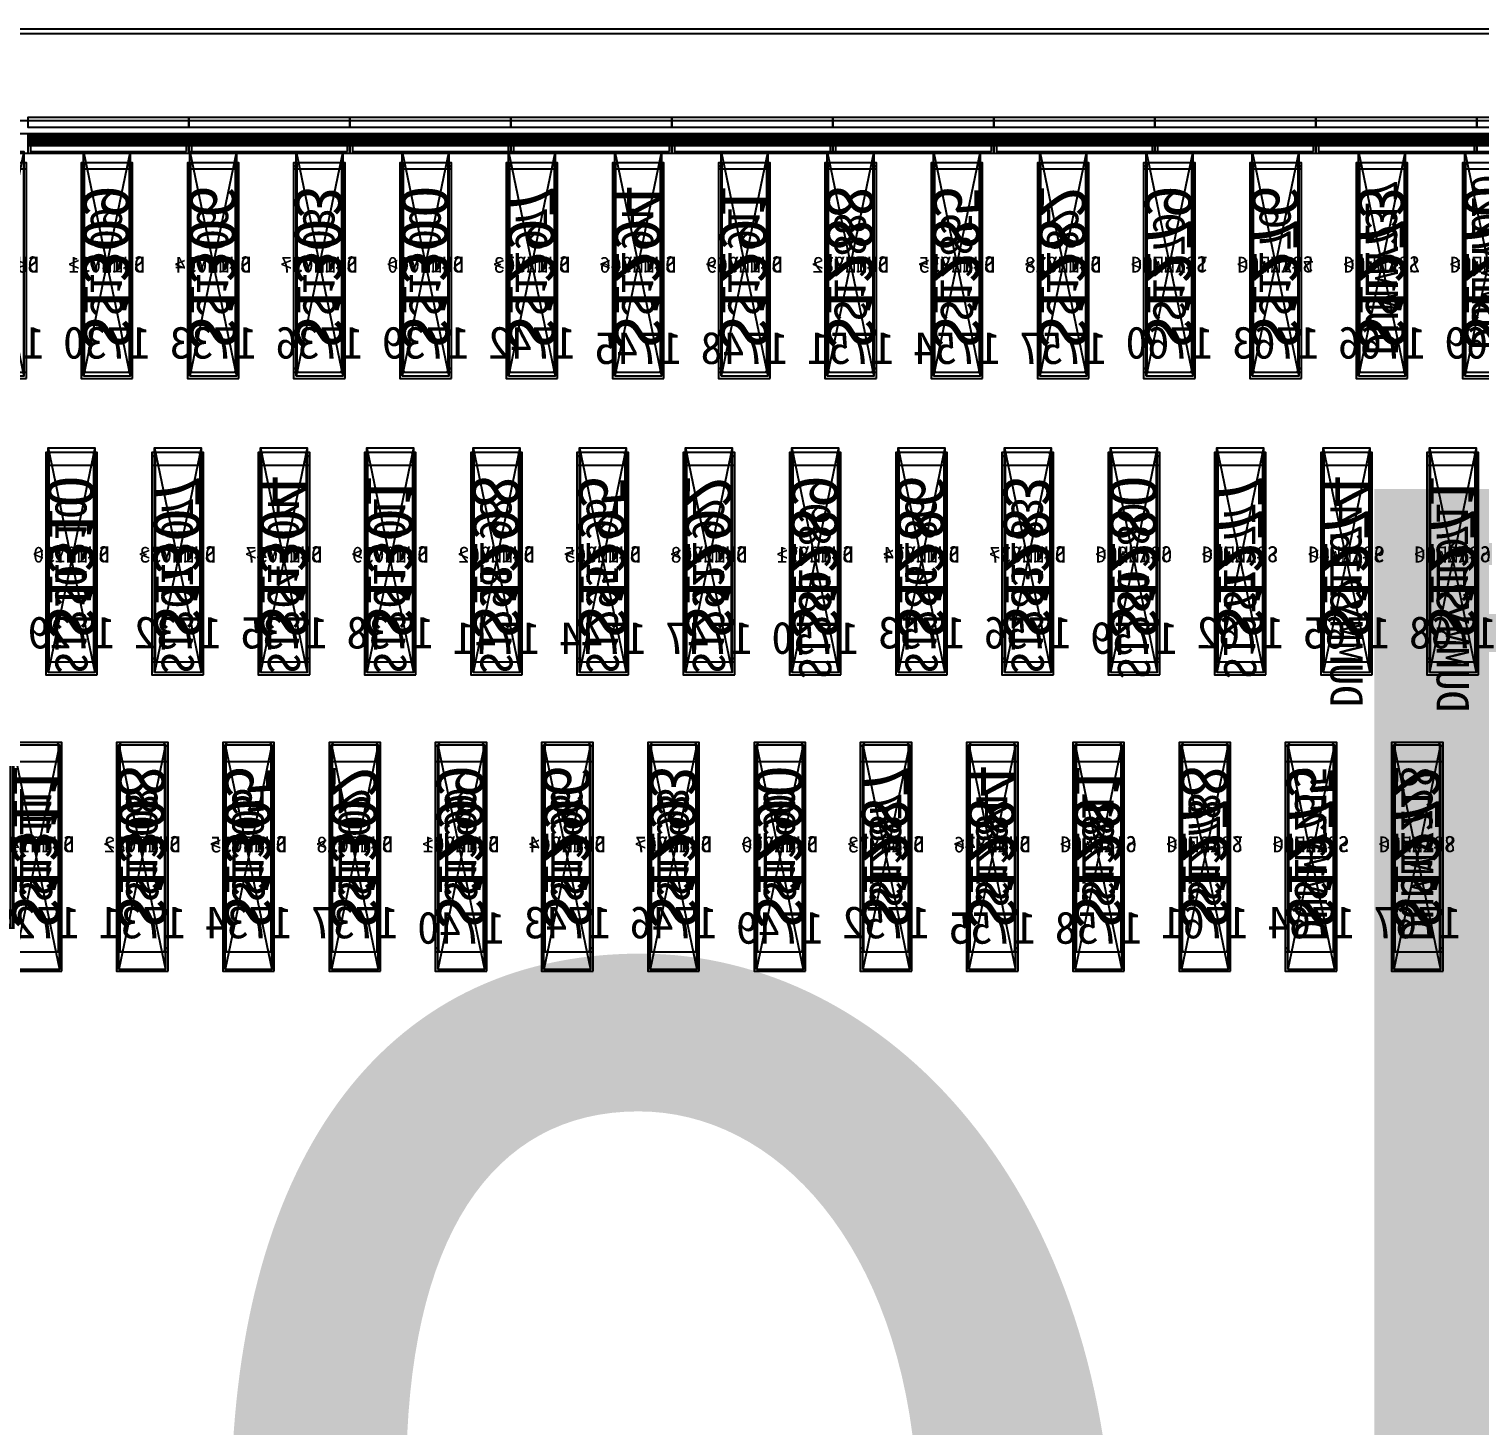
# Model space of a CAD drawing. Header units: millimetres. Extents: x 427 to 2444, y 137 to 817.
# Drawn here: x 1134.2971 to 1134.7475, y 301.2176 to 301.6514 of the extents above; entities that cross this region are included whole.
import ezdxf
from ezdxf.enums import TextEntityAlignment as Align

# ---------------------------------------------------------------- set-up
doc = ezdxf.new("R2010")
doc.units = ezdxf.units.MM
for name, color, linetype in [('L0', 211, 'Continuous'), ('L102', 91, 'Continuous'), ('L114', 213, 'Continuous'), ('L240', 60, 'Continuous'), ('L241', 200, 'Continuous'), ('L242', 51, 'Continuous'), ('L245', 53, 'Continuous'), ('L246', 93, 'Continuous'), ('L247', 13, 'Continuous'), ('L248', 171, 'Continuous'), ('L59', 140, 'Continuous'), ('L63', 4, 'Continuous')]:
    doc.layers.add(name, color=color, linetype=linetype)
doc.styles.add('txt', font='simhei.ttf')

# ---------------------------------------------------------------- blocks, each defined once
blk = doc.blocks.new('HX8394_F_PAD')
at = {"layer": 'L0'}
blk.add_lwpolyline([(-13.86, -0.4025), (-13.86, 0.4025), (13.86, 0.4025), (13.86, -0.4025), (-13.86, -0.4025)], close=True, dxfattribs=at)
at = {"layer": 'L241'}
blk.add_lwpolyline([(-13.9, -0.435), (-13.9, 0.435), (13.9, 0.435), (13.9, -0.435), (-13.9, -0.435)], close=True, dxfattribs=at)
at = {"layer": 'L242'}
for points in [[(0.89, 0.3285), (0.8885, 0.33), (0.8885, 0.392), (0.89, 0.3935), (0.903, 0.3935), (0.9045, 0.392), (0.9045, 0.33), (0.903, 0.3285), (0.89, 0.3285)], [(0.923, 0.3285), (0.9215, 0.33), (0.9215, 0.392), (0.923, 0.3935), (0.936, 0.3935), (0.9375, 0.392), (0.9375, 0.33), (0.936, 0.3285), (0.923, 0.3285)], [(0.956, 0.3285), (0.9545, 0.33), (0.9545, 0.392), (0.956, 0.3935), (0.969, 0.3935), (0.9705, 0.392), (0.9705, 0.33), (0.969, 0.3285), (0.956, 0.3285)], [(0.989, 0.3285), (0.9875, 0.33), (0.9875, 0.392), (0.989, 0.3935), (1.002, 0.3935), (1.0035, 0.392), (1.0035, 0.33), (1.002, 0.3285), (0.989, 0.3285)], [(1.022, 0.3285), (1.0205, 0.33), (1.0205, 0.392), (1.022, 0.3935), (1.035, 0.3935), (1.0365, 0.392), (1.0365, 0.33), (1.035, 0.3285), (1.022, 0.3285)], [(1.055, 0.3285), (1.0535, 0.33), (1.0535, 0.392), (1.055, 0.3935), (1.068, 0.3935), (1.0695, 0.392), (1.0695, 0.33), (1.068, 0.3285), (1.055, 0.3285)], [(1.088, 0.3285), (1.0865, 0.33), (1.0865, 0.392), (1.088, 0.3935), (1.101, 0.3935), (1.1025, 0.392), (1.1025, 0.33), (1.101, 0.3285), (1.088, 0.3285)], [(1.121, 0.3285), (1.1195, 0.33), (1.1195, 0.392), (1.121, 0.3935), (1.134, 0.3935), (1.1355, 0.392), (1.1355, 0.33), (1.134, 0.3285), (1.121, 0.3285)], [(1.154, 0.3285), (1.1525, 0.33), (1.1525, 0.392), (1.154, 0.3935), (1.167, 0.3935), (1.1685, 0.392), (1.1685, 0.33), (1.167, 0.3285), (1.154, 0.3285)], [(1.187, 0.3285), (1.1855, 0.33), (1.1855, 0.392), (1.187, 0.3935), (1.2, 0.3935), (1.2015, 0.392), (1.2015, 0.33), (1.2, 0.3285), (1.187, 0.3285)], [(1.22, 0.3285), (1.2185, 0.33), (1.2185, 0.392), (1.22, 0.3935), (1.233, 0.3935), (1.2345, 0.392), (1.2345, 0.33), (1.233, 0.3285), (1.22, 0.3285)], [(1.253, 0.3285), (1.2515, 0.33), (1.2515, 0.392), (1.253, 0.3935), (1.266, 0.3935), (1.2675, 0.392), (1.2675, 0.33), (1.266, 0.3285), (1.253, 0.3285)], [(1.286, 0.3285), (1.2845, 0.33), (1.2845, 0.392), (1.286, 0.3935), (1.299, 0.3935), (1.3005, 0.392), (1.3005, 0.33), (1.299, 0.3285), (1.286, 0.3285)], [(1.319, 0.3285), (1.3175, 0.33), (1.3175, 0.392), (1.319, 0.3935), (1.332, 0.3935), (1.3335, 0.392), (1.3335, 0.33), (1.332, 0.3285), (1.319, 0.3285)], [(0.901, 0.2385), (0.8995, 0.24), (0.8995, 0.302), (0.901, 0.3035), (0.914, 0.3035), (0.9155, 0.302), (0.9155, 0.24), (0.914, 0.2385), (0.901, 0.2385)], [(0.934, 0.2385), (0.9325, 0.24), (0.9325, 0.302), (0.934, 0.3035), (0.947, 0.3035), (0.9485, 0.302), (0.9485, 0.24), (0.947, 0.2385), (0.934, 0.2385)], [(0.967, 0.2385), (0.9655, 0.24), (0.9655, 0.302), (0.967, 0.3035), (0.98, 0.3035), (0.9815, 0.302), (0.9815, 0.24), (0.98, 0.2385), (0.967, 0.2385)], [(1, 0.2385), (0.9985, 0.24), (0.9985, 0.302), (1, 0.3035), (1.013, 0.3035), (1.0145, 0.302), (1.0145, 0.24), (1.013, 0.2385), (1, 0.2385)], [(1.033, 0.2385), (1.0315, 0.24), (1.0315, 0.302), (1.033, 0.3035), (1.046, 0.3035), (1.0475, 0.302), (1.0475, 0.24), (1.046, 0.2385), (1.033, 0.2385)], [(1.066, 0.2385), (1.0645, 0.24), (1.0645, 0.302), (1.066, 0.3035), (1.079, 0.3035), (1.0805, 0.302), (1.0805, 0.24), (1.079, 0.2385), (1.066, 0.2385)], [(1.099, 0.2385), (1.0975, 0.24), (1.0975, 0.302), (1.099, 0.3035), (1.112, 0.3035), (1.1135, 0.302), (1.1135, 0.24), (1.112, 0.2385), (1.099, 0.2385)], [(1.132, 0.2385), (1.1305, 0.24), (1.1305, 0.302), (1.132, 0.3035), (1.145, 0.3035), (1.1465, 0.302), (1.1465, 0.24), (1.145, 0.2385), (1.132, 0.2385)], [(1.165, 0.2385), (1.1635, 0.24), (1.1635, 0.302), (1.165, 0.3035), (1.178, 0.3035), (1.1795, 0.302), (1.1795, 0.24), (1.178, 0.2385), (1.165, 0.2385)], [(1.198, 0.2385), (1.1965, 0.24), (1.1965, 0.302), (1.198, 0.3035), (1.211, 0.3035), (1.2125, 0.302), (1.2125, 0.24), (1.211, 0.2385), (1.198, 0.2385)], [(1.231, 0.2385), (1.2295, 0.24), (1.2295, 0.302), (1.231, 0.3035), (1.244, 0.3035), (1.2455, 0.302), (1.2455, 0.24), (1.244, 0.2385), (1.231, 0.2385)], [(1.264, 0.2385), (1.2625, 0.24), (1.2625, 0.302), (1.264, 0.3035), (1.277, 0.3035), (1.2785, 0.302), (1.2785, 0.24), (1.277, 0.2385), (1.264, 0.2385)], [(1.297, 0.2385), (1.2955, 0.24), (1.2955, 0.302), (1.297, 0.3035), (1.31, 0.3035), (1.3115, 0.302), (1.3115, 0.24), (1.31, 0.2385), (1.297, 0.2385)], [(1.33, 0.2385), (1.3285, 0.24), (1.3285, 0.302), (1.33, 0.3035), (1.343, 0.3035), (1.3445, 0.302), (1.3445, 0.24), (1.343, 0.2385), (1.33, 0.2385)], [(0.912, 0.1485), (0.9105, 0.15), (0.9105, 0.212), (0.912, 0.2135), (0.925, 0.2135), (0.9265, 0.212), (0.9265, 0.15), (0.925, 0.1485), (0.912, 0.1485)], [(0.945, 0.1485), (0.9435, 0.15), (0.9435, 0.212), (0.945, 0.2135), (0.958, 0.2135), (0.9595, 0.212), (0.9595, 0.15), (0.958, 0.1485), (0.945, 0.1485)], [(0.978, 0.1485), (0.9765, 0.15), (0.9765, 0.212), (0.978, 0.2135), (0.991, 0.2135), (0.9925, 0.212), (0.9925, 0.15), (0.991, 0.1485), (0.978, 0.1485)], [(1.011, 0.1485), (1.0095, 0.15), (1.0095, 0.212), (1.011, 0.2135), (1.024, 0.2135), (1.0255, 0.212), (1.0255, 0.15), (1.024, 0.1485), (1.011, 0.1485)], [(1.044, 0.1485), (1.0425, 0.15), (1.0425, 0.212), (1.044, 0.2135), (1.057, 0.2135), (1.0585, 0.212), (1.0585, 0.15), (1.057, 0.1485), (1.044, 0.1485)], [(1.077, 0.1485), (1.0755, 0.15), (1.0755, 0.212), (1.077, 0.2135), (1.09, 0.2135), (1.0915, 0.212), (1.0915, 0.15), (1.09, 0.1485), (1.077, 0.1485)], [(1.11, 0.1485), (1.1085, 0.15), (1.1085, 0.212), (1.11, 0.2135), (1.123, 0.2135), (1.1245, 0.212), (1.1245, 0.15), (1.123, 0.1485), (1.11, 0.1485)], [(1.143, 0.1485), (1.1415, 0.15), (1.1415, 0.212), (1.143, 0.2135), (1.156, 0.2135), (1.1575, 0.212), (1.1575, 0.15), (1.156, 0.1485), (1.143, 0.1485)], [(1.176, 0.1485), (1.1745, 0.15), (1.1745, 0.212), (1.176, 0.2135), (1.189, 0.2135), (1.1905, 0.212), (1.1905, 0.15), (1.189, 0.1485), (1.176, 0.1485)], [(1.209, 0.1485), (1.2075, 0.15), (1.2075, 0.212), (1.209, 0.2135), (1.222, 0.2135), (1.2235, 0.212), (1.2235, 0.15), (1.222, 0.1485), (1.209, 0.1485)], [(1.242, 0.1485), (1.2405, 0.15), (1.2405, 0.212), (1.242, 0.2135), (1.255, 0.2135), (1.2565, 0.212), (1.2565, 0.15), (1.255, 0.1485), (1.242, 0.1485)], [(1.275, 0.1485), (1.2735, 0.15), (1.2735, 0.212), (1.275, 0.2135), (1.288, 0.2135), (1.2895, 0.212), (1.2895, 0.15), (1.288, 0.1485), (1.275, 0.1485)], [(1.308, 0.1485), (1.3065, 0.15), (1.3065, 0.212), (1.308, 0.2135), (1.321, 0.2135), (1.3225, 0.212), (1.3225, 0.15), (1.321, 0.1485), (1.308, 0.1485)], [(1.341, 0.1485), (1.3395, 0.15), (1.3395, 0.212), (1.341, 0.2135), (1.354, 0.2135), (1.3555, 0.212), (1.3555, 0.15), (1.354, 0.1485), (1.341, 0.1485)]]:
    blk.add_lwpolyline(points, close=True, dxfattribs=at)
at = {"layer": 'L247', "style": 'txt'}
for s, p in [('S1273', (0.9295, 0.362666)), ('S1276', (0.9625, 0.362666)), ('S1282', (1.0285, 0.362666)), ('S1291', (1.1275, 0.362666)), ('S1294', (1.1605, 0.362666)), ('S1297', (1.1935, 0.362666)), ('S1300', (1.2265, 0.362666)), ('S1303', (1.2595, 0.362666)), ('S1306', (1.2925, 0.362666)), ('S1309', (1.3255, 0.362666)), ('S1270', (0.8965, 0.361)), ('S1279', (0.9955, 0.361)), ('S1285', (1.0615, 0.361)), ('S1288', (1.0945, 0.361)), ('S1283', (1.0395, 0.272666)), ('S1286', (1.0725, 0.272666)), ('S1292', (1.1385, 0.272666)), ('S1295', (1.1715, 0.272666)), ('S1298', (1.2045, 0.272666)), ('S1301', (1.2375, 0.272666)), ('S1304', (1.2705, 0.272666)), ('S1307', (1.3035, 0.272666)), ('S1310', (1.3365, 0.272666)), ('S1271', (0.9075, 0.271)), ('S1274', (0.9405, 0.271)), ('S1277', (0.9735, 0.271)), ('S1280', (1.0065, 0.271)), ('S1289', (1.1055, 0.271)), ('S1272', (0.9185, 0.182666)), ('S1290', (1.1165, 0.182666)), ('S1293', (1.1495, 0.182666)), ('S1296', (1.1825, 0.182666)), ('S1299', (1.2155, 0.182666)), ('S1302', (1.2485, 0.182666)), ('S1305', (1.2815, 0.182666)), ('S1308', (1.3145, 0.182666)), ('S1311', (1.3475, 0.182666)), ('S1275', (0.9515, 0.181)), ('S1278', (0.9845, 0.181)), ('S1281', (1.0175, 0.181)), ('S1284', (1.0505, 0.181)), ('S1287', (1.0835, 0.181))]:
    blk.add_text(s, height=0.01, rotation=90, dxfattribs=at).set_placement(p, align=Align.MIDDLE_CENTER)
at = {"layer": 'L248', "style": 'txt'}
blk.add_text('27800x870(include SR&SL)', height=0.5, dxfattribs=at).set_placement((-0.381772, 0.019694), align=Align.MIDDLE_CENTER)
blk = doc.blocks.new('NTBUMP_65X16')
at = {"layer": 'L242'}
blk.add_lwpolyline([(-0.008, -0.0325), (-0.008, 0.0325), (0.008, 0.0325), (0.008, -0.0325), (-0.008, -0.0325)], close=True, dxfattribs=at)
blk = doc.blocks.new('ILI9881C_AA_NTBUMP_PM_875UM')
at = {"layer": 'L241'}
blk.add_lwpolyline([(-13.92, -0.4375), (-13.92, 0.4375), (13.92, 0.4375), (13.92, -0.4375), (-13.92, -0.4375)], close=True, dxfattribs=at)
at = {"rotation": 180}
for p in [(0.8965, 0.365), (0.9295, 0.365), (0.9625, 0.365), (0.9955, 0.365), (1.0285, 0.365), (1.0615, 0.365), (1.0945, 0.365), (1.1275, 0.365), (1.1605, 0.365), (1.1935, 0.365), (1.2265, 0.365), (1.2595, 0.365), (1.2925, 0.365), (1.3255, 0.365), (0.9075, 0.275), (0.9405, 0.275), (0.9735, 0.275), (1.0065, 0.275), (1.0395, 0.275), (1.0725, 0.275), (1.1055, 0.275), (1.1385, 0.275), (1.1715, 0.275), (1.2045, 0.275), (1.2375, 0.275), (1.2705, 0.275), (1.3035, 0.275), (1.3365, 0.275), (0.9185, 0.185), (0.9515, 0.185), (0.9845, 0.185), (1.0175, 0.185), (1.0505, 0.185), (1.0835, 0.185), (1.1165, 0.185), (1.1495, 0.185), (1.1825, 0.185), (1.2155, 0.185), (1.2485, 0.185), (1.2815, 0.185), (1.3145, 0.185), (1.3475, 0.185)]:
    blk.add_blockref('NTBUMP_65X16', p, dxfattribs=at)
at = {"layer": 'L246', "style": 'txt'}
for s, p in [('S1270', (0.8965, 0.365)), ('S1273', (0.9295, 0.365)), ('S1276', (0.9625, 0.365)), ('S1279', (0.9955, 0.365)), ('S1282', (1.0285, 0.365)), ('S1285', (1.0615, 0.365)), ('S1288', (1.0945, 0.365)), ('S1291', (1.1275, 0.365)), ('S1294', (1.1605, 0.365)), ('S1297', (1.1935, 0.365)), ('S1300', (1.2265, 0.365)), ('S1303', (1.2595, 0.365)), ('S1306', (1.2925, 0.365)), ('S1309', (1.3255, 0.365)), ('S1271', (0.9075, 0.275)), ('S1274', (0.9405, 0.275)), ('S1277', (0.9735, 0.275)), ('S1280', (1.0065, 0.275)), ('S1283', (1.0395, 0.275)), ('S1286', (1.0725, 0.275)), ('S1289', (1.1055, 0.275)), ('S1292', (1.1385, 0.275)), ('S1295', (1.1715, 0.275)), ('S1298', (1.2045, 0.275)), ('S1301', (1.2375, 0.275)), ('S1304', (1.2705, 0.275)), ('S1307', (1.3035, 0.275)), ('S1310', (1.3365, 0.275)), ('S1272', (0.9185, 0.185)), ('S1275', (0.9515, 0.185)), ('S1278', (0.9845, 0.185)), ('S1281', (1.0175, 0.185)), ('S1284', (1.0505, 0.185)), ('S1287', (1.0835, 0.185)), ('S1290', (1.1165, 0.185)), ('S1293', (1.1495, 0.185)), ('S1296', (1.1825, 0.185)), ('S1299', (1.2155, 0.185)), ('S1302', (1.2485, 0.185)), ('S1305', (1.2815, 0.185)), ('S1308', (1.3145, 0.185)), ('S1311', (1.3475, 0.185))]:
    blk.add_text(s, height=0.015, rotation=90, dxfattribs=at).set_placement(p, align=Align.MIDDLE_CENTER)
for s, p in [('1769', (0.8965, 0.341666)), ('1766', (0.9295, 0.341666)), ('1763', (0.9625, 0.341666)), ('1760', (0.9955, 0.341666)), ('1757', (1.0285, 0.34)), ('1754', (1.0615, 0.34)), ('1751', (1.0945, 0.34)), ('1748', (1.1275, 0.34)), ('1745', (1.1605, 0.34)), ('1742', (1.1935, 0.341666)), ('1739', (1.2265, 0.341666)), ('1736', (1.2595, 0.341666)), ('1733', (1.2925, 0.341666)), ('1730', (1.3255, 0.341666)), ('1727', (1.3585, 0.341666)), ('1768', (0.9075, 0.251666)), ('1765', (0.9405, 0.251666)), ('1762', (0.9735, 0.251666)), ('1759', (1.0065, 0.25)), ('1756', (1.0395, 0.251666)), ('1753', (1.0725, 0.251666)), ('1750', (1.1055, 0.25)), ('1747', (1.1385, 0.25)), ('1744', (1.1715, 0.25)), ('1741', (1.2045, 0.25)), ('1738', (1.2375, 0.251666)), ('1735', (1.2705, 0.251666)), ('1732', (1.3035, 0.251666)), ('1729', (1.3365, 0.251666)), ('1767', (0.9185, 0.161666)), ('1764', (0.9515, 0.161666)), ('1761', (0.9845, 0.161666)), ('1758', (1.0175, 0.16)), ('1755', (1.0505, 0.16)), ('1752', (1.0835, 0.161666)), ('1749', (1.1165, 0.16)), ('1746', (1.1495, 0.161666)), ('1743', (1.1825, 0.161666)), ('1740', (1.2155, 0.16)), ('1737', (1.2485, 0.161666)), ('1734', (1.2815, 0.161666)), ('1731', (1.3145, 0.161666)), ('1728', (1.3475, 0.161666))]:
    blk.add_text(s, height=0.01, dxfattribs=at).set_placement(p, align=Align.MIDDLE_CENTER)
blk = doc.blocks.new('OUT_3BUMP')
at = {"layer": 'L242'}
for points in [[(0, 0.206), (0, 0.271), (0.016, 0.271), (0.016, 0.206), (0, 0.206)], [(0.011, 0.116), (0.011, 0.181), (0.027, 0.181), (0.027, 0.116), (0.011, 0.116)], [(0.022, 0.026), (0.022, 0.091), (0.038, 0.091), (0.038, 0.026), (0.022, 0.026)]]:
    blk.add_lwpolyline(points, close=True, dxfattribs=at)
blk = doc.blocks.new('JD9365Z_PAD_20170829_Y880')
at = {"layer": 'L241'}
blk.add_lwpolyline([(-13.95, -0.41), (-13.95, 0.41), (13.95, 0.41), (13.95, -0.41), (-13.95, -0.41)], close=True, dxfattribs=at)
at = {"row_count": 1, "column_count": 84, "row_spacing": 0.245, "column_spacing": 0.033}
blk.add_blockref('OUT_3BUMP', (-1.3885, 0.13), dxfattribs=at)
at = {"layer": 'L240', "style": 'txt'}
for s, p in [('DUMMY90', (0.8965, 0.369333)), ('DUMMY87', (0.9295, 0.369333)), ('DUMMY84', (0.9625, 0.369333)), ('DUMMY81', (0.9955, 0.369333)), ('DUMMY89', (0.9075, 0.279333)), ('DUMMY86', (0.9405, 0.279333)), ('DUMMY83', (0.9735, 0.279333)), ('DUMMY80', (1.0065, 0.279333)), ('DUMMY88', (0.9185, 0.189333)), ('DUMMY85', (0.9515, 0.189333)), ('DUMMY82', (0.9845, 0.189333)), ('DUMMY79', (1.0175, 0.189333))]:
    blk.add_text(s, height=0.005, rotation=180, dxfattribs=at).set_placement(p, align=Align.MIDDLE_CENTER)
for s, p in [('DUMMY78', (1.0285, 0.369333)), ('DUMMY75', (1.0615, 0.369333)), ('DUMMY72', (1.0945, 0.369333)), ('DUMMY69', (1.1275, 0.369333)), ('DUMMY66', (1.1605, 0.369333)), ('DUMMY63', (1.1935, 0.369333)), ('DUMMY60', (1.2265, 0.369333)), ('DUMMY57', (1.2595, 0.369333)), ('DUMMY54', (1.2925, 0.369333)), ('DUMMY51', (1.3255, 0.369333)), ('DUMMY48', (1.3585, 0.369333)), ('DUMMY77', (1.0395, 0.279333)), ('DUMMY74', (1.0725, 0.279333)), ('DUMMY71', (1.1055, 0.279333)), ('DUMMY68', (1.1385, 0.279333)), ('DUMMY65', (1.1715, 0.279333)), ('DUMMY62', (1.2045, 0.279333)), ('DUMMY59', (1.2375, 0.279333)), ('DUMMY57', (1.2705, 0.279333)), ('DUMMY53', (1.3035, 0.279333)), ('DUMMY50', (1.3365, 0.279333)), ('DUMMY76', (1.0505, 0.189333)), ('DUMMY73', (1.0835, 0.189333)), ('DUMMY70', (1.1165, 0.189333)), ('DUMMY67', (1.1495, 0.189333)), ('DUMMY64', (1.1825, 0.189333)), ('DUMMY61', (1.2155, 0.189333)), ('DUMMY58', (1.2485, 0.189333)), ('DUMMY55', (1.2815, 0.189333)), ('DUMMY52', (1.3145, 0.189333)), ('DUMMY49', (1.3475, 0.189333))]:
    blk.add_text(s, height=0.005, dxfattribs=at).set_placement(p, align=Align.MIDDLE_CENTER)
blk = doc.blocks.new('NV3052C3P_BUMP_ORI_20190911')
at = {"layer": 'L241'}
blk.add_lwpolyline([(-13.8, -0.398), (-13.8, 0.398), (13.8, 0.398), (13.8, -0.398), (-13.8, -0.398)], close=True, dxfattribs=at)
at = {"layer": 'L242'}
for points in [[(0.8885, 0.32), (0.8885, 0.385), (0.9045, 0.385), (0.9045, 0.32), (0.8885, 0.32)], [(0.9215, 0.32), (0.9215, 0.385), (0.9375, 0.385), (0.9375, 0.32), (0.9215, 0.32)], [(0.9545, 0.32), (0.9545, 0.385), (0.9705, 0.385), (0.9705, 0.32), (0.9545, 0.32)], [(0.9875, 0.32), (0.9875, 0.385), (1.0035, 0.385), (1.0035, 0.32), (0.9875, 0.32)], [(1.0205, 0.32), (1.0205, 0.385), (1.0365, 0.385), (1.0365, 0.32), (1.0205, 0.32)], [(1.0535, 0.32), (1.0535, 0.385), (1.0695, 0.385), (1.0695, 0.32), (1.0535, 0.32)], [(1.0865, 0.32), (1.0865, 0.385), (1.1025, 0.385), (1.1025, 0.32), (1.0865, 0.32)], [(1.1195, 0.32), (1.1195, 0.385), (1.1355, 0.385), (1.1355, 0.32), (1.1195, 0.32)], [(1.1525, 0.32), (1.1525, 0.385), (1.1685, 0.385), (1.1685, 0.32), (1.1525, 0.32)], [(1.1855, 0.32), (1.1855, 0.385), (1.2015, 0.385), (1.2015, 0.32), (1.1855, 0.32)], [(1.2185, 0.32), (1.2185, 0.385), (1.2345, 0.385), (1.2345, 0.32), (1.2185, 0.32)], [(1.2515, 0.32), (1.2515, 0.385), (1.2675, 0.385), (1.2675, 0.32), (1.2515, 0.32)], [(1.2845, 0.32), (1.2845, 0.385), (1.3005, 0.385), (1.3005, 0.32), (1.2845, 0.32)], [(1.3175, 0.32), (1.3175, 0.385), (1.3335, 0.385), (1.3335, 0.32), (1.3175, 0.32)], [(0.8995, 0.23), (0.8995, 0.295), (0.9155, 0.295), (0.9155, 0.23), (0.8995, 0.23)], [(0.9325, 0.23), (0.9325, 0.295), (0.9485, 0.295), (0.9485, 0.23), (0.9325, 0.23)], [(0.9655, 0.23), (0.9655, 0.295), (0.9815, 0.295), (0.9815, 0.23), (0.9655, 0.23)], [(0.9985, 0.23), (0.9985, 0.295), (1.0145, 0.295), (1.0145, 0.23), (0.9985, 0.23)], [(1.0315, 0.23), (1.0315, 0.295), (1.0475, 0.295), (1.0475, 0.23), (1.0315, 0.23)], [(1.0645, 0.23), (1.0645, 0.295), (1.0805, 0.295), (1.0805, 0.23), (1.0645, 0.23)], [(1.0975, 0.23), (1.0975, 0.295), (1.1135, 0.295), (1.1135, 0.23), (1.0975, 0.23)], [(1.1305, 0.23), (1.1305, 0.295), (1.1465, 0.295), (1.1465, 0.23), (1.1305, 0.23)], [(1.1635, 0.23), (1.1635, 0.295), (1.1795, 0.295), (1.1795, 0.23), (1.1635, 0.23)], [(1.1965, 0.23), (1.1965, 0.295), (1.2125, 0.295), (1.2125, 0.23), (1.1965, 0.23)], [(1.2295, 0.23), (1.2295, 0.295), (1.2455, 0.295), (1.2455, 0.23), (1.2295, 0.23)], [(1.2625, 0.23), (1.2625, 0.295), (1.2785, 0.295), (1.2785, 0.23), (1.2625, 0.23)], [(1.2955, 0.23), (1.2955, 0.295), (1.3115, 0.295), (1.3115, 0.23), (1.2955, 0.23)], [(1.3285, 0.23), (1.3285, 0.295), (1.3445, 0.295), (1.3445, 0.23), (1.3285, 0.23)], [(0.9105, 0.14), (0.9105, 0.205), (0.9265, 0.205), (0.9265, 0.14), (0.9105, 0.14)], [(0.9435, 0.14), (0.9435, 0.205), (0.9595, 0.205), (0.9595, 0.14), (0.9435, 0.14)], [(0.9765, 0.14), (0.9765, 0.205), (0.9925, 0.205), (0.9925, 0.14), (0.9765, 0.14)], [(1.0095, 0.14), (1.0095, 0.205), (1.0255, 0.205), (1.0255, 0.14), (1.0095, 0.14)], [(1.0425, 0.14), (1.0425, 0.205), (1.0585, 0.205), (1.0585, 0.14), (1.0425, 0.14)], [(1.0755, 0.14), (1.0755, 0.205), (1.0915, 0.205), (1.0915, 0.14), (1.0755, 0.14)], [(1.1085, 0.14), (1.1085, 0.205), (1.1245, 0.205), (1.1245, 0.14), (1.1085, 0.14)], [(1.1415, 0.14), (1.1415, 0.205), (1.1575, 0.205), (1.1575, 0.14), (1.1415, 0.14)], [(1.1745, 0.14), (1.1745, 0.205), (1.1905, 0.205), (1.1905, 0.14), (1.1745, 0.14)], [(1.2075, 0.14), (1.2075, 0.205), (1.2235, 0.205), (1.2235, 0.14), (1.2075, 0.14)], [(1.2405, 0.14), (1.2405, 0.205), (1.2565, 0.205), (1.2565, 0.14), (1.2405, 0.14)], [(1.2735, 0.14), (1.2735, 0.205), (1.2895, 0.205), (1.2895, 0.14), (1.2735, 0.14)], [(1.3065, 0.14), (1.3065, 0.205), (1.3225, 0.205), (1.3225, 0.14), (1.3065, 0.14)], [(1.3395, 0.14), (1.3395, 0.205), (1.3555, 0.205), (1.3555, 0.14), (1.3395, 0.14)]]:
    blk.add_lwpolyline(points, close=True, dxfattribs=at)
at = {"layer": 'L245', "style": 'txt'}
for s, p in [('S<1270>', (0.896612, 0.353421)), ('S<1273>', (0.929612, 0.353421)), ('S<1276>', (0.962612, 0.353421)), ('S<1279>', (0.995612, 0.353421)), ('S<1282>', (1.028612, 0.353421)), ('S<1285>', (1.061612, 0.353421)), ('S<1288>', (1.094612, 0.353421)), ('S<1291>', (1.127612, 0.353421)), ('S<1294>', (1.160612, 0.353421)), ('S<1297>', (1.193612, 0.353421)), ('S<1300>', (1.226612, 0.353421)), ('S<1303>', (1.259612, 0.353421)), ('S<1306>', (1.292612, 0.353421)), ('S<1309>', (1.325612, 0.353421)), ('S<1312>', (1.358612, 0.353421)), ('S<1271>', (0.907612, 0.263421)), ('S<1274>', (0.940612, 0.263421)), ('S<1277>', (0.973612, 0.263421)), ('S<1280>', (1.006612, 0.263421)), ('S<1283>', (1.039612, 0.263421)), ('S<1286>', (1.072612, 0.263421)), ('S<1289>', (1.105612, 0.263421)), ('S<1292>', (1.138612, 0.263421)), ('S<1295>', (1.171612, 0.263421)), ('S<1298>', (1.204612, 0.263421)), ('S<1301>', (1.237612, 0.263421)), ('S<1304>', (1.270612, 0.263421)), ('S<1307>', (1.303612, 0.263421)), ('S<1310>', (1.336612, 0.263421)), ('S<1272>', (0.918612, 0.173421)), ('S<1275>', (0.951612, 0.173421)), ('S<1278>', (0.984612, 0.173421)), ('S<1281>', (1.017612, 0.173421)), ('S<1284>', (1.050612, 0.173421)), ('S<1287>', (1.083612, 0.173421)), ('S<1290>', (1.116612, 0.173421)), ('S<1293>', (1.149612, 0.173421)), ('S<1296>', (1.182612, 0.173421)), ('S<1299>', (1.215612, 0.173421)), ('S<1302>', (1.248612, 0.173421)), ('S<1305>', (1.281612, 0.173421)), ('S<1308>', (1.314612, 0.173421)), ('S<1311>', (1.347612, 0.173421))]:
    blk.add_text(s, height=0.005, dxfattribs=at).set_placement(p, align=Align.MIDDLE_CENTER)
blk = doc.blocks.new('BUMP_14_65')
at = {"layer": 'L242'}
blk.add_lwpolyline([(-0.007, -0.022), (-0.007, 0.043), (0.007, 0.043), (0.007, -0.022), (-0.007, -0.022)], close=True, dxfattribs=at)
blk = doc.blocks.new('FL11283_A_OTHER')
at = {"layer": 'L102'}
blk.add_lwpolyline([(0, 0), (0, 0.41), (13.86, 0.41), (13.86, 0), (0, 0)], close=True, dxfattribs=at)
at = {"layer": 'L241'}
blk.add_lwpolyline([(-13.86, -0.41), (-13.86, 0.41), (13.86, 0.41), (13.86, 0.404), (-13.854, 0.404), (-13.854, -0.404), (13.854, -0.404), (13.854, 0.404), (13.86, 0.404), (13.86, -0.41), (-13.86, -0.41)], close=True, dxfattribs=at)
at = {"layer": 'L59'}
blk.add_lwpolyline([(-13.86, -0.41), (-13.86, 0.41), (13.86, 0.41), (13.86, -0.41), (-13.86, -0.41)], close=True, dxfattribs=at)
for p in [(0.8965, 0.358), (0.9295, 0.358), (0.9625, 0.358), (0.9955, 0.358), (1.0285, 0.358), (1.0615, 0.358), (1.0945, 0.358), (1.1275, 0.358), (1.1605, 0.358), (1.1935, 0.358), (1.2265, 0.358), (1.2595, 0.358), (1.2925, 0.358), (1.3255, 0.358), (0.9075, 0.268), (0.9405, 0.268), (0.9735, 0.268), (1.0065, 0.268), (1.0395, 0.268), (1.0725, 0.268), (1.1055, 0.268), (1.1385, 0.268), (1.1715, 0.268), (1.2045, 0.268), (1.2375, 0.268), (1.2705, 0.268), (1.3035, 0.268), (1.3365, 0.268), (0.9185, 0.178), (0.9515, 0.178), (0.9845, 0.178), (1.0175, 0.178), (1.0505, 0.178), (1.0835, 0.178), (1.1165, 0.178), (1.1495, 0.178), (1.1825, 0.178), (1.2155, 0.178), (1.2485, 0.178), (1.2815, 0.178), (1.3145, 0.178), (1.3475, 0.178)]:
    blk.add_blockref('BUMP_14_65', p)
at = {"layer": 'L102', "style": 'txt'}
for s, p in [('DUMMY220', (0.8965, 0.370166)), ('DUMMY217', (0.9295, 0.3685)), ('S1276', (0.9625, 0.370166)), ('S1279', (0.9955, 0.3685)), ('S1282', (1.0285, 0.370166)), ('S1285', (1.0615, 0.3685)), ('S1288', (1.0945, 0.3685)), ('S1291', (1.1275, 0.370166)), ('S1294', (1.1605, 0.370166)), ('S1297', (1.1935, 0.370166)), ('S1300', (1.2265, 0.370166)), ('S1303', (1.2595, 0.370166)), ('S1306', (1.2925, 0.370166)), ('S1309', (1.3255, 0.370166)), ('DUMMY219', (0.9075, 0.2575)), ('DUMMY216', (0.9405, 0.259166)), ('S1283', (1.0395, 0.259166)), ('S1286', (1.0725, 0.259166)), ('S1292', (1.1385, 0.259166)), ('S1295', (1.1715, 0.259166)), ('S1298', (1.2045, 0.259166)), ('S1301', (1.2375, 0.259166)), ('S1304', (1.2705, 0.259166)), ('S1307', (1.3035, 0.259166)), ('S1310', (1.3365, 0.259166)), ('S1277', (0.9735, 0.2575)), ('S1280', (1.0065, 0.2575)), ('S1289', (1.1055, 0.2575)), ('DUMMY218', (0.9185, 0.1865)), ('DUMMY215', (0.9515, 0.1865)), ('S1278', (0.9845, 0.1865)), ('S1281', (1.0175, 0.1865)), ('S1284', (1.0505, 0.1865)), ('S1287', (1.0835, 0.1865)), ('S1290', (1.1165, 0.188166)), ('S1293', (1.1495, 0.188166)), ('S1296', (1.1825, 0.188166)), ('S1299', (1.2155, 0.188166)), ('S1302', (1.2485, 0.188166)), ('S1305', (1.2815, 0.188166)), ('S1308', (1.3145, 0.188166)), ('S1311', (1.3475, 0.188166))]:
    blk.add_text(s, height=0.01, rotation=90, dxfattribs=at).set_placement(p, align=Align.MIDDLE_CENTER)
blk = doc.blocks.new('GC9702_LCDPAD_BUMP')
at = {"layer": 'L242'}
blk.add_lwpolyline([(-0.008, -0.0325), (-0.008, 0.0325), (0.008, 0.0325), (0.008, -0.0325), (-0.008, -0.0325)], close=True, dxfattribs=at)
blk = doc.blocks.new('GC9702_BUMP_NOCOMPENSATION')
at = {"layer": 'L114', "const_width": 0.004}
for points in [[(0.85, 0.378), (0.9, 0.378)], [(0.85, 0.378), (0.9, 0.378)], [(0.85, 0.378), (0.9, 0.378)], [(0.85, 0.378), (0.9, 0.378)], [(0.9, 0.378), (0.95, 0.378)], [(0.9, 0.378), (0.95, 0.378)], [(0.9, 0.378), (0.95, 0.378)], [(0.9, 0.378), (0.95, 0.378)], [(0.95, 0.378), (1, 0.378)], [(0.95, 0.378), (1, 0.378)], [(0.95, 0.378), (1, 0.378)], [(0.95, 0.378), (1, 0.378)], [(1, 0.378), (1.05, 0.378)], [(1, 0.378), (1.05, 0.378)], [(1, 0.378), (1.05, 0.378)], [(1, 0.378), (1.05, 0.378)], [(1.05, 0.378), (1.1, 0.378)], [(1.05, 0.378), (1.1, 0.378)], [(1.05, 0.378), (1.1, 0.378)], [(1.05, 0.378), (1.1, 0.378)], [(1.1, 0.378), (1.15, 0.378)], [(1.1, 0.378), (1.15, 0.378)], [(1.1, 0.378), (1.15, 0.378)], [(1.1, 0.378), (1.15, 0.378)], [(1.15, 0.378), (1.2, 0.378)], [(1.15, 0.378), (1.2, 0.378)], [(1.15, 0.378), (1.2, 0.378)], [(1.15, 0.378), (1.2, 0.378)], [(1.2, 0.378), (1.25, 0.378)], [(1.2, 0.378), (1.25, 0.378)], [(1.2, 0.378), (1.25, 0.378)], [(1.2, 0.378), (1.25, 0.378)], [(1.25, 0.378), (1.3, 0.378)], [(1.25, 0.378), (1.3, 0.378)], [(1.25, 0.378), (1.3, 0.378)], [(1.25, 0.378), (1.3, 0.378)], [(1.3, 0.378), (1.35, 0.378)], [(1.3, 0.378), (1.35, 0.378)], [(1.3, 0.378), (1.35, 0.378)], [(1.3, 0.378), (1.35, 0.378)]]:
    blk.add_lwpolyline(points, dxfattribs=at)
at = {"layer": 'L114'}
for points in [[(0.85, 0.374), (0.85, 0.38), (0.9, 0.38), (0.9, 0.374), (0.85, 0.374)], [(0.85, 0.374), (0.85, 0.38), (0.9, 0.38), (0.9, 0.374), (0.85, 0.374)], [(0.9, 0.374), (0.9, 0.38), (0.95, 0.38), (0.95, 0.374), (0.9, 0.374)], [(0.9, 0.374), (0.9, 0.38), (0.95, 0.38), (0.95, 0.374), (0.9, 0.374)], [(0.90074, 0.37443), (0.90074, 0.379), (0.94918, 0.379), (0.94918, 0.37443), (0.90074, 0.37443)], [(0.90074, 0.37443), (0.90074, 0.379), (0.94918, 0.379), (0.94918, 0.37443), (0.90074, 0.37443)], [(0.95, 0.374), (0.95, 0.38), (1, 0.38), (1, 0.374), (0.95, 0.374)], [(0.95, 0.374), (0.95, 0.38), (1, 0.38), (1, 0.374), (0.95, 0.374)], [(0.95074, 0.37443), (0.95074, 0.379), (0.99918, 0.379), (0.99918, 0.37443), (0.95074, 0.37443)], [(0.95074, 0.37443), (0.95074, 0.379), (0.99918, 0.379), (0.99918, 0.37443), (0.95074, 0.37443)], [(1, 0.374), (1, 0.38), (1.05, 0.38), (1.05, 0.374), (1, 0.374)], [(1, 0.374), (1, 0.38), (1.05, 0.38), (1.05, 0.374), (1, 0.374)], [(1.00074, 0.37443), (1.00074, 0.379), (1.04918, 0.379), (1.04918, 0.37443), (1.00074, 0.37443)], [(1.00074, 0.37443), (1.00074, 0.379), (1.04918, 0.379), (1.04918, 0.37443), (1.00074, 0.37443)], [(1.05, 0.374), (1.05, 0.38), (1.1, 0.38), (1.1, 0.374), (1.05, 0.374)], [(1.05, 0.374), (1.05, 0.38), (1.1, 0.38), (1.1, 0.374), (1.05, 0.374)], [(1.05074, 0.37443), (1.05074, 0.379), (1.09918, 0.379), (1.09918, 0.37443), (1.05074, 0.37443)], [(1.05074, 0.37443), (1.05074, 0.379), (1.09918, 0.379), (1.09918, 0.37443), (1.05074, 0.37443)], [(1.1, 0.374), (1.1, 0.38), (1.15, 0.38), (1.15, 0.374), (1.1, 0.374)], [(1.1, 0.374), (1.1, 0.38), (1.15, 0.38), (1.15, 0.374), (1.1, 0.374)], [(1.10074, 0.37443), (1.10074, 0.379), (1.14918, 0.379), (1.14918, 0.37443), (1.10074, 0.37443)], [(1.10074, 0.37443), (1.10074, 0.379), (1.14918, 0.379), (1.14918, 0.37443), (1.10074, 0.37443)], [(1.15, 0.374), (1.15, 0.38), (1.2, 0.38), (1.2, 0.374), (1.15, 0.374)], [(1.15, 0.374), (1.15, 0.38), (1.2, 0.38), (1.2, 0.374), (1.15, 0.374)], [(1.15074, 0.37443), (1.15074, 0.379), (1.19918, 0.379), (1.19918, 0.37443), (1.15074, 0.37443)], [(1.15074, 0.37443), (1.15074, 0.379), (1.19918, 0.379), (1.19918, 0.37443), (1.15074, 0.37443)], [(1.2, 0.374), (1.2, 0.38), (1.25, 0.38), (1.25, 0.374), (1.2, 0.374)], [(1.2, 0.374), (1.2, 0.38), (1.25, 0.38), (1.25, 0.374), (1.2, 0.374)], [(1.20074, 0.37443), (1.20074, 0.379), (1.24918, 0.379), (1.24918, 0.37443), (1.20074, 0.37443)], [(1.20074, 0.37443), (1.20074, 0.379), (1.24918, 0.379), (1.24918, 0.37443), (1.20074, 0.37443)], [(1.25, 0.374), (1.25, 0.38), (1.3, 0.38), (1.3, 0.374), (1.25, 0.374)], [(1.25, 0.374), (1.25, 0.38), (1.3, 0.38), (1.3, 0.374), (1.25, 0.374)], [(1.25074, 0.37443), (1.25074, 0.379), (1.29918, 0.379), (1.29918, 0.37443), (1.25074, 0.37443)], [(1.25074, 0.37443), (1.25074, 0.379), (1.29918, 0.379), (1.29918, 0.37443), (1.25074, 0.37443)], [(1.3, 0.374), (1.3, 0.38), (1.35, 0.38), (1.35, 0.374), (1.3, 0.374)], [(1.3, 0.374), (1.3, 0.38), (1.35, 0.38), (1.35, 0.374), (1.3, 0.374)], [(1.30074, 0.37443), (1.30074, 0.379), (1.34918, 0.379), (1.34918, 0.37443), (1.30074, 0.37443)], [(1.30074, 0.37443), (1.30074, 0.379), (1.34918, 0.379), (1.34918, 0.37443), (1.30074, 0.37443)]]:
    blk.add_lwpolyline(points, close=True, dxfattribs=at)
at = {"layer": 'L241'}
for points in [[(0.85, 0.382), (0.85, 0.385), (0.9, 0.385), (0.9, 0.382), (0.85, 0.382)], [(0.85, 0.382), (0.85, 0.385), (0.9, 0.385), (0.9, 0.382), (0.85, 0.382)], [(0.9, 0.382), (0.9, 0.385), (0.95, 0.385), (0.95, 0.382), (0.9, 0.382)], [(0.9, 0.382), (0.9, 0.385), (0.95, 0.385), (0.95, 0.382), (0.9, 0.382)], [(0.95, 0.382), (0.95, 0.385), (1, 0.385), (1, 0.382), (0.95, 0.382)], [(0.95, 0.382), (0.95, 0.385), (1, 0.385), (1, 0.382), (0.95, 0.382)], [(1, 0.382), (1, 0.385), (1.05, 0.385), (1.05, 0.382), (1, 0.382)], [(1, 0.382), (1, 0.385), (1.05, 0.385), (1.05, 0.382), (1, 0.382)], [(1.05, 0.382), (1.05, 0.385), (1.1, 0.385), (1.1, 0.382), (1.05, 0.382)], [(1.05, 0.382), (1.05, 0.385), (1.1, 0.385), (1.1, 0.382), (1.05, 0.382)], [(1.1, 0.382), (1.1, 0.385), (1.15, 0.385), (1.15, 0.382), (1.1, 0.382)], [(1.1, 0.382), (1.1, 0.385), (1.15, 0.385), (1.15, 0.382), (1.1, 0.382)], [(1.15, 0.382), (1.15, 0.385), (1.2, 0.385), (1.2, 0.382), (1.15, 0.382)], [(1.15, 0.382), (1.15, 0.385), (1.2, 0.385), (1.2, 0.382), (1.15, 0.382)], [(1.2, 0.382), (1.2, 0.385), (1.25, 0.385), (1.25, 0.382), (1.2, 0.382)], [(1.2, 0.382), (1.2, 0.385), (1.25, 0.385), (1.25, 0.382), (1.2, 0.382)], [(1.25, 0.382), (1.25, 0.385), (1.3, 0.385), (1.3, 0.382), (1.25, 0.382)], [(1.25, 0.382), (1.25, 0.385), (1.3, 0.385), (1.3, 0.382), (1.25, 0.382)], [(1.3, 0.382), (1.3, 0.385), (1.35, 0.385), (1.35, 0.382), (1.3, 0.382)], [(1.3, 0.382), (1.3, 0.385), (1.35, 0.385), (1.35, 0.382), (1.3, 0.382)]]:
    blk.add_lwpolyline(points, close=True, dxfattribs=at)
at = {"row_count": 1, "column_count": 413, "row_spacing": 0.065, "column_spacing": 0.033}
for p in [(0.0055, 0.3365), (0.0165, 0.2445), (0.0275, 0.1525)]:
    blk.add_blockref('GC9702_LCDPAD_BUMP', p, dxfattribs=at)
blk = doc.blocks.new('IC_GDS_ALL')
for name, p in [('ILI9881C_AA_NTBUMP_PM_875UM', (0, 0)), ('HX8394_F_PAD', (0, 0.004)), ('GC9702_BUMP_NOCOMPENSATION', (0, 0.0265)), ('NV3052C3P_BUMP_ORI_20190911', (0, 0.0125)), ('JD9365Z_PAD_20170829_Y880', (0, -0.0035)), ('FL11283_A_OTHER', (0, -0.0035))]:
    blk.add_blockref(name, p)
blk = doc.blocks.new('OUTPUT_PAD_SD')
at = {"color": 5, "linetype": 'Continuous'}
blk.add_lwpolyline([(0.00225, 0.078), (0.01675, 0.00825), (0.01675, 0.078), (0.00225, 0.00825)], dxfattribs=at)
at = {"layer": 'L63', "color": 5}
blk.add_lwpolyline([(0.00225, 0.00825), (0.00225, 0.078), (0.01675, 0.078), (0.01675, 0.00825), (0.00225, 0.00825)], close=True, dxfattribs=at)
blk = doc.blocks.new('OUTPUT_PAD_GATE')
at = {"color": 5, "linetype": 'Continuous'}
blk.add_lwpolyline([(0.00175, 0.07125), (0.01625, 0.0015), (0.01625, 0.07125), (0.00175, 0.0015)], dxfattribs=at)
at = {"layer": 'L63', "color": 5}
blk.add_lwpolyline([(0.00175, 0.0015), (0.00175, 0.07125), (0.01625, 0.07125), (0.01625, 0.0015), (0.00175, 0.0015)], close=True, dxfattribs=at)
blk = doc.blocks.new('IC_PAD_ALL')
at = {"row_count": 1, "row_spacing": 0.0685, "column_spacing": 0.066}
for name, p, column_count in [('OUTPUT_PAD_GATE', (0.004, 0.68425), 414), ('OUTPUT_PAD_SD', (0.0365, 0.6775), 414), ('OUTPUT_PAD_GATE', (0.026, 0.59225), 414), ('OUTPUT_PAD_SD', (0.0585, 0.5855), 413), ('OUTPUT_PAD_GATE', (-0.018, 0.5), 414), ('OUTPUT_PAD_SD', (0.0145, 0.49325), 414)]:
    blk.add_blockref(name, p, dxfattribs=dict(at, column_count=column_count))
blk = doc.blocks.new('IC_ALL')
at = {"yscale": -1, "rotation": 180}
blk.add_blockref('IC_GDS_ALL', (14, 0.4375), dxfattribs=at)
blk.add_blockref('IC_PAD_ALL', (0.3525, 0.083))
blk = doc.blocks.new('IC_FPC_OLB_ALL')
blk.add_blockref('IC_ALL', (1.188, 1.0245))

msp = doc.modelspace()

# ---------------------------------------------------------------- block references
msp.add_blockref('IC_FPC_OLB_ALL', (1120.45883, 299.75037))

doc.saveas('drawing.dxf')
